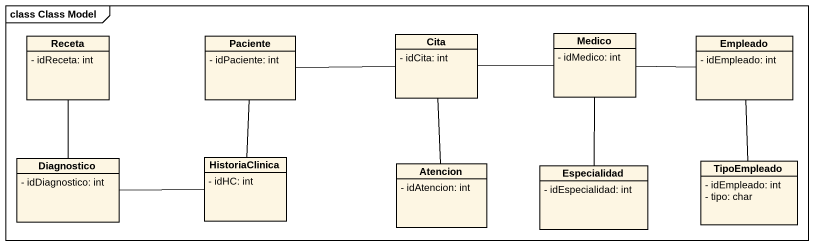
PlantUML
@startuml
mainframe class Class Model
hide circle
hide empty members
skinparam classAttributeIconSize 0
class Receta {
  - idReceta: int
}
class Paciente {
  - idPaciente: int
}
class Cita {
  - idCita: int
}
class Medico {
  - idMedico: int
}
class Empleado {
  - idEmpleado: int
}
class Diagnostico {
  - idDiagnostico: int
}
class HistoriaClinica {
  - idHC: int
}
class Atencion {
  - idAtencion: int
}
class Especialidad {
  - idEspecialidad: int
}
class TipoEmpleado {
  - idEmpleado: int
  - tipo: char
}
Paciente -right- Cita
Paciente -- HistoriaClinica
Cita -- Atencion
Medico -left- Cita
Medico -right- Empleado
Medico -- Especialidad
Empleado -- TipoEmpleado
Diagnostico -up- Receta
HistoriaClinica -left- Diagnostico
@enduml
